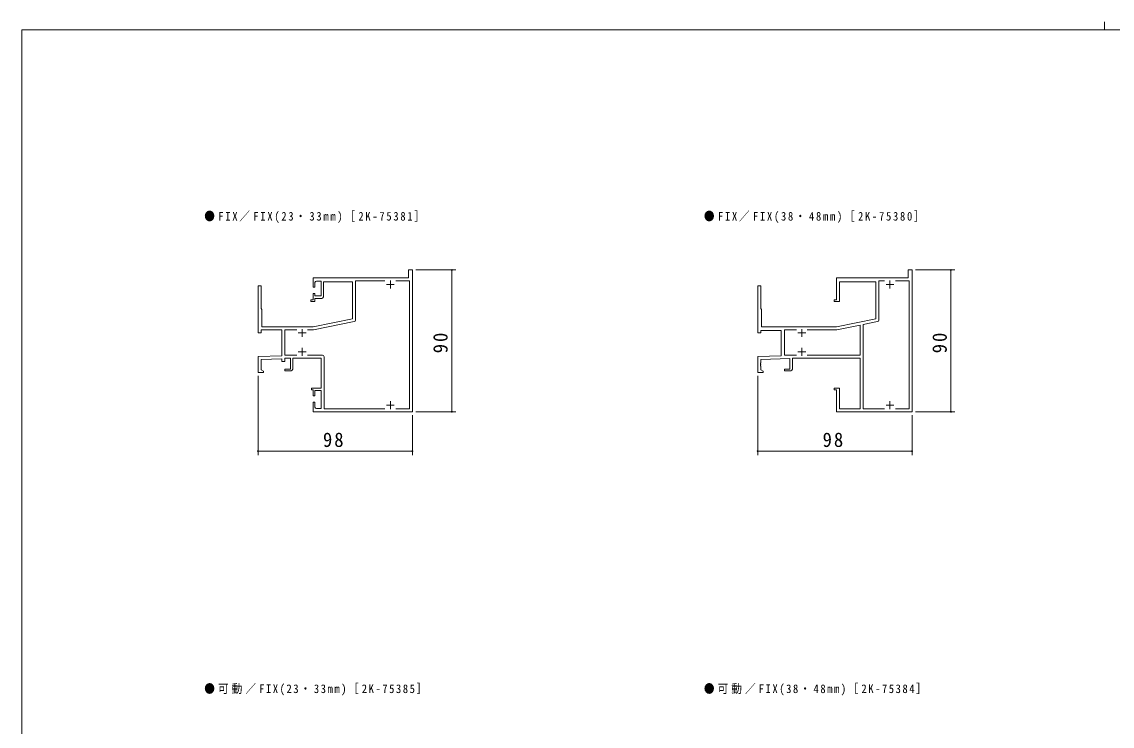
# Model space of a CAD drawing. Units: millimetres on the paper, scale 1:2.5. Extents: x -297 to 270, y -210 to 193.
# Drawn here: x -295 to -18.1, y 14.1 to 193 of the extents above; entities that cross this region are included whole.
import ezdxf

# ---------------------------------------------------------------- set-up
doc = ezdxf.new("R2010")
doc.units = ezdxf.units.MM
for name, color, linetype, lineweight in [('0-1_YKK_ZWAK', 7, 'Continuous', 9), ('0-3_YKK_11', 7, 'Continuous', 9), ('0-4_YKK_D', 6, 'Continuous', 9)]:
    doc.layers.add(name, color=color, linetype=linetype, lineweight=lineweight)
doc.layers.add('0-2_USER1', color=7, linetype='Continuous')
doc.styles.add('ＭＳ ゴシック', font='')
doc.styles.get('ＭＳ ゴシック').set_extended_font_data('MS Gothic')

msp = doc.modelspace()

# ---------------------------------------------------------------- linework, layer by layer
at = {"layer": '0-1_YKK_ZWAK'}
for p, q in [((-19.99, 193), (-19.99, 191)), ((-295, -184), (-295, 191)), ((255, 191), (-295, 191))]:
    msp.add_line(p, q, dxfattribs=at)
at = {"layer": '0-3_YKK_11'}
for p, q in [((-196.8, 127.965), (-221, 127.965)), ((-196.8, 129.965), (-196.8, 127.965)), ((-195.8, 129.965), (-196.8, 129.965)), ((-195.8, 93.965), (-195.8, 129.965)), ((-88.107, 122.365), (-88.107, 127.965)), ((-88.107, 127.965), (-69.907, 127.965)), ((-69.907, 127.965), (-69.907, 129.965)), ((-69.907, 129.965), (-68.907, 129.965)), ((-68.907, 129.965), (-68.907, 93.965)), ((-234.2, 125.965), (-235, 125.965)), ((-235, 125.965), (-235, 113.965)), ((-220.16, 127.165), (-219, 127.165)), ((-219, 127.165), (-219, 123.365)), ((-211, 126.965), (-211, 117.565)), ((-210.228, 127.193), (-202.765, 127.193)), ((-210.228, 117.26), (-210.228, 127.193)), ((-202.4, 126.285), (-200.4, 126.285)), ((-201.4, 127.285), (-201.4, 125.285)), ((-200.035, 127.193), (-196.572, 127.193)), ((-200.035, 127.193), (-196.572, 127.193)), ((-196.572, 127.193), (-196.572, 94.737)), ((-108.107, 125.965), (-107.307, 125.965)), ((-108.107, 113.965), (-108.107, 125.965)), ((-107.307, 125.965), (-107.307, 120.165)), ((-87.307, 126.965), (-87.307, 121.965)), ((-78.107, 126.965), (-87.307, 126.965)), ((-78.107, 117.565), (-78.107, 126.965)), ((-77.335, 127.193), (-75.872, 127.193)), ((-77.335, 117.26), (-77.335, 127.193)), ((-75.507, 126.285), (-73.507, 126.285)), ((-74.507, 127.285), (-74.507, 125.285)), ((-73.141, 127.193), (-69.679, 127.193)), ((-73.141, 127.193), (-69.679, 127.193)), ((-69.679, 127.193), (-69.679, 94.737)), ((-234, 115.565), (-234, 119.965)), ((-107.307, 120.165), (-107.107, 119.965)), ((-107.107, 119.965), (-107.107, 115.565)), ((-211, 117.565), (-221, 115.565)), ((-220.924, 114.793), (-210.55, 116.868)), ((-88.107, 115.565), (-78.107, 117.565)), ((-81.335, 116.132), (-77.656, 116.868)), ((-235, 113.965), (-234.2, 113.965)), ((-234.2, 113.965), (-234.2, 114.793)), ((-234.2, 114.793), (-229, 114.793)), ((-221, 115.565), (-234, 115.565)), ((-229, 114.793), (-229, 108.205)), ((-228.228, 114.793), (-225.14, 114.793)), ((-228.228, 108.337), (-228.228, 114.793)), ((-224.8, 113.965), (-222.8, 113.965)), ((-223.8, 114.965), (-223.8, 112.965)), ((-222.46, 114.793), (-220.924, 114.793)), ((-102.107, 114.565), (-107.307, 114.565)), ((-107.107, 115.565), (-88.107, 115.565)), ((-98.247, 114.793), (-101.335, 114.793)), ((-101.335, 114.793), (-101.335, 108.337)), ((-97.907, 113.965), (-95.907, 113.965)), ((-96.907, 114.965), (-96.907, 112.965)), ((-88.03, 114.793), (-95.567, 114.793)), ((-82.107, 115.978), (-88.03, 114.793)), ((-82.107, 108.337), (-82.107, 115.978)), ((-81.335, 94.737), (-81.335, 116.132)), ((-229, 108.205), (-235, 107.965)), ((-225.14, 108.337), (-228.228, 108.337)), ((-224.8, 109.165), (-222.8, 109.165)), ((-223.8, 110.165), (-223.8, 108.165)), ((-218.628, 108.337), (-222.46, 108.337)), ((-101.335, 108.337), (-98.247, 108.337)), ((-97.907, 109.165), (-95.907, 109.165)), ((-96.907, 110.165), (-96.907, 108.165)), ((-95.567, 108.337), (-82.107, 108.337)), ((-95.567, 108.337), (-82.107, 108.337)), ((-234.2, 107.224), (-229, 107.432)), ((-226.2, 104.765), (-226.2, 107.565)), ((-226.2, 107.565), (-219, 107.565)), ((-219, 107.565), (-219, 99.965)), ((-218.228, 94.737), (-218.228, 107.937)), ((-99.907, 107.52), (-107.307, 107.224)), ((-99.307, 107.565), (-99.307, 104.765)), ((-82.107, 107.565), (-99.307, 107.565)), ((-82.107, 94.737), (-82.107, 107.565)), ((-202.765, 94.737), (-218.228, 94.737)), ((-202.4, 95.645), (-200.4, 95.645)), ((-201.4, 96.645), (-201.4, 94.645)), ((-196.572, 94.737), (-200.035, 94.737)), ((-87.307, 94.737), (-82.107, 94.737)), ((-75.872, 94.737), (-81.335, 94.737)), ((-75.507, 95.645), (-73.507, 95.645)), ((-74.507, 96.645), (-74.507, 94.645)), ((-69.679, 94.737), (-73.141, 94.737)), ((-221, 93.965), (-195.8, 93.965)), ((-68.907, 93.965), (-88.107, 93.965))]:
    msp.add_line(p, q, dxfattribs=at)
for points in [[(-221, 127.965), (-221, 125.565), (-220.56, 125.565), (-220.56, 126.765)], [(-234, 119.965), (-234.2, 120.165), (-234.2, 125.965)], [(-218.4, 123.165), (-218.4, 126.965), (-211, 126.965)], [(-219, 123.365), (-220.56, 123.365), (-220.56, 123.965), (-221, 123.965), (-221, 122.365), (-221.6, 122.365), (-221.6, 121.965), (-220.6, 121.965), (-220.6, 122.765), (-218.8, 122.765)], [(-87.307, 121.965), (-88.707, 121.965), (-88.707, 122.365), (-88.107, 122.365)], [(-107.307, 114.565), (-107.307, 113.965), (-108.107, 113.965)], [(-108.107, 107.965), (-102.107, 108.205), (-102.107, 114.565)], [(-235, 107.965), (-235, 103.965), (-233.6, 103.965)], [(-233.6, 103.965), (-233.6, 104.285), (-234.2, 104.631), (-234.2, 105.582), (-234.248, 105.655), (-234.248, 105.875), (-234.2, 105.948), (-234.2, 105.982), (-234.248, 106.055), (-234.248, 106.275), (-234.2, 106.348), (-234.2, 107.224)], [(-229, 107.432), (-229, 106.765), (-228.228, 106.765), (-228.228, 107.565), (-226.8, 107.565), (-226.8, 104.765), (-228.2, 104.765), (-228.2, 104.365), (-226.6, 104.365)], [(-107.307, 107.224), (-107.307, 106.348), (-107.355, 106.275), (-107.355, 106.055), (-107.307, 105.982), (-107.307, 105.948), (-107.355, 105.875), (-107.355, 105.655), (-107.307, 105.582), (-107.307, 104.631), (-106.707, 104.285), (-106.707, 103.965), (-108.107, 103.965), (-108.107, 107.965)], [(-99.707, 104.365), (-101.307, 104.365), (-101.307, 104.765), (-99.907, 104.765), (-99.907, 107.52)], [(-219, 99.965), (-221.4, 99.965), (-221.4, 99.565), (-221, 99.565), (-221, 97.965), (-220.56, 97.965), (-220.56, 99.365), (-219, 99.365), (-219, 94.765), (-220.16, 94.765)], [(-88.107, 93.965), (-88.107, 99.565), (-88.707, 99.565), (-88.707, 99.965), (-87.307, 99.965), (-87.307, 94.737)], [(-220.56, 95.165), (-220.56, 96.365), (-221, 96.365), (-221, 93.965)]]:
    msp.add_lwpolyline(points, dxfattribs=at)
for centre, start, end in [((-220.16, 126.765), 90, 179.99998), ((-218.8, 123.165), 270, 359.99998), ((-210.628, 117.26), 281.30989, 359.99997), ((-77.735, 117.26), 281.30989, 359.99997), ((-218.628, 107.937), 0, 89.99998), ((-226.6, 104.765), 270, 359.99998), ((-99.707, 104.765), 270, 359.99998), ((-220.16, 95.165), 180, 269.99998)]:
    msp.add_arc(centre, 0.4, start, end, dxfattribs=at)
at = {"layer": '0-4_YKK_D'}
for p, q in [((-194.92, 129.965), (-184.8, 129.965)), ((-185.8, 93.965), (-185.8, 129.965)), ((-68.027, 129.965), (-58.027, 129.965)), ((-59.027, 93.965), (-59.027, 129.965)), ((-235, 103.085), (-235, 82.965)), ((-108.107, 103.085), (-108.107, 82.965)), ((-195.8, 93.085), (-195.8, 82.965)), ((-194.92, 93.965), (-184.8, 93.965)), ((-68.907, 93.085), (-68.907, 82.965)), ((-68.027, 93.965), (-58.027, 93.965)), ((-235, 83.965), (-195.8, 83.965)), ((-108.107, 83.965), (-68.907, 83.965))]:
    msp.add_line(p, q, dxfattribs=at)
for centre, start, end in [((-185.8, 129.965), 90, 270), ((-185.8, 129.965), 270, 90), ((-59.027, 129.965), 90, 270), ((-59.027, 129.965), 270, 90), ((-185.8, 93.965), 90, 270), ((-185.8, 93.965), 270, 90), ((-59.027, 93.965), 90, 270), ((-59.027, 93.965), 270, 90), ((-235, 83.965), 0, 180), ((-235, 83.965), 180, 0), ((-195.8, 83.965), 0, 180), ((-195.8, 83.965), 180, 0), ((-108.107, 83.965), 0, 180), ((-108.107, 83.965), 180, 0), ((-68.907, 83.965), 0, 180), ((-68.907, 83.965), 180, 0)]:
    msp.add_arc(centre, 0.106, start, end, dxfattribs=at)

# ---------------------------------------------------------------- texts
at = {"layer": '0-2_USER1', "char_height": 2.199, "attachment_point": 7, "style": 'ＭＳ ゴシック'}
for s, insert in [('\\T1.32;\\W0.9;●FIX／FIX(23・33mm)［2K-75381］', (-248.659, 141.93)), ('\\T1.32;\\W0.9;●FIX／FIX(38・48mm)［2K-75380］', (-121.766, 141.93)), ('\\T1.29;\\W0.9;●可動／FIX(23・33mm)［2K-75385］', (-248.659, 21.93)), ('\\T1.29;\\W0.9;●可動／FIX(38・48mm)［2K-75384］', (-121.766, 21.93))]:
    msp.add_mtext(s, dxfattribs=dict(at, insert=insert))
at = {"layer": '0-4_YKK_D', "color": 3, "char_height": 3.666, "attachment_point": 7, "rotation": 90, "style": 'ＭＳ ゴシック'}
for insert in [(-186.8, 108.81), (-60.027, 108.81)]:
    msp.add_mtext('\\T1.21;\\W0.95;90', dxfattribs=dict(at, insert=insert))
at = {"layer": '0-4_YKK_D', "color": 3, "char_height": 3.666, "attachment_point": 7, "style": 'ＭＳ ゴシック'}
for insert in [(-218.519, 84.965), (-91.625, 84.965)]:
    msp.add_mtext('\\T1.21;\\W0.95;98', dxfattribs=dict(at, insert=insert))

doc.saveas('drawing.dxf')
